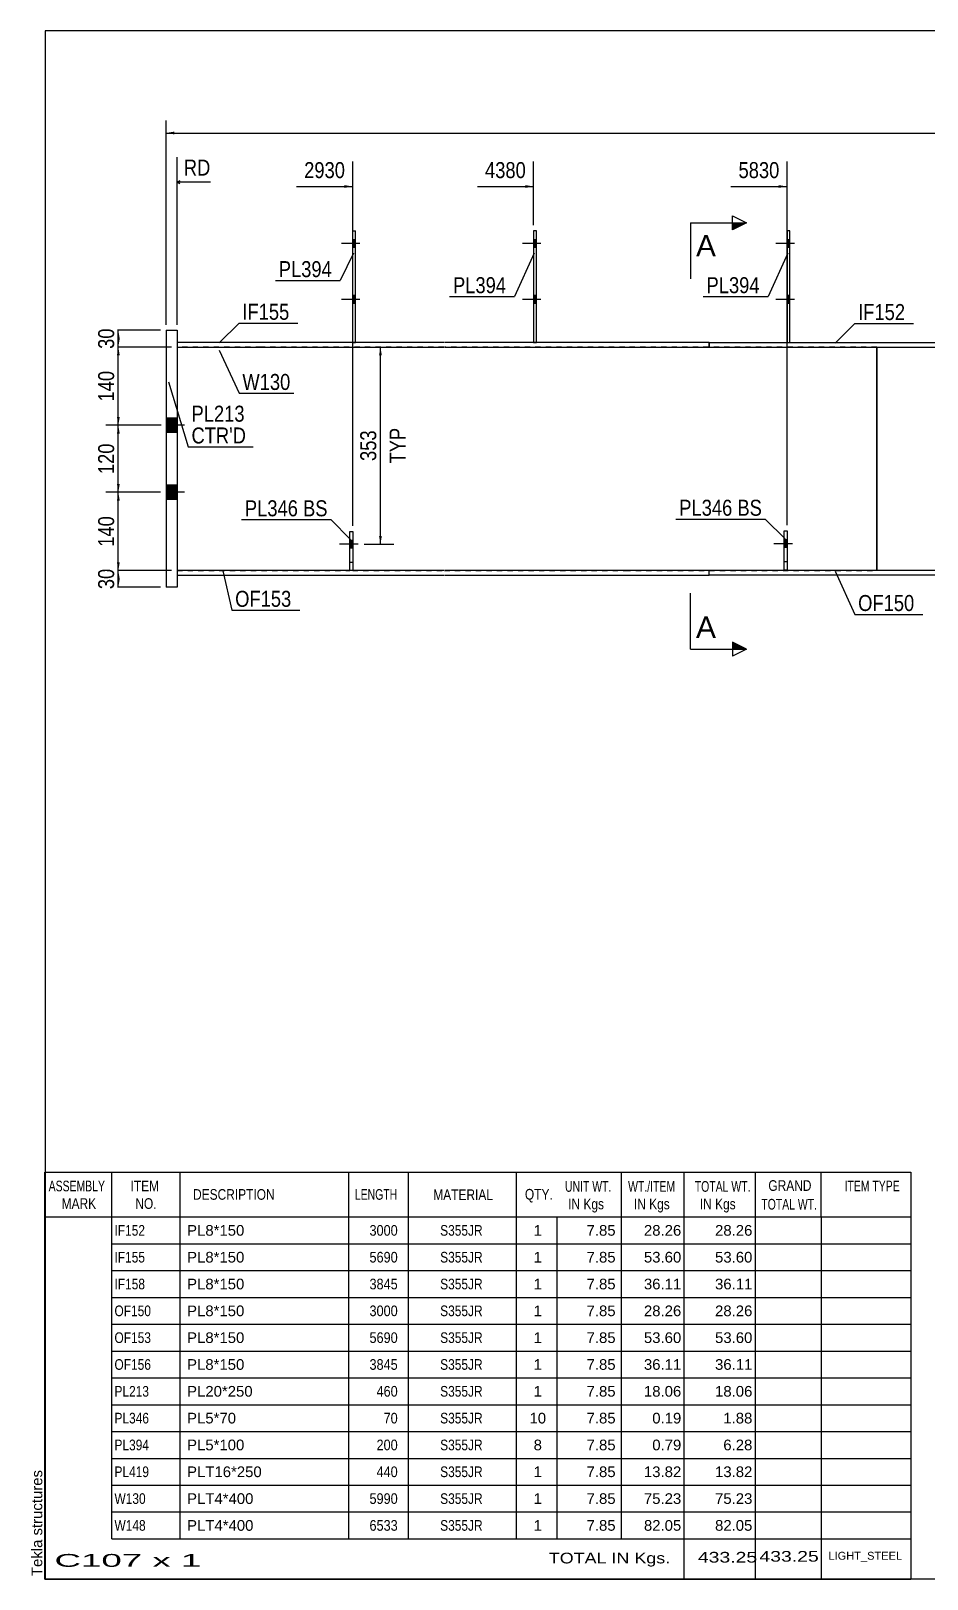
# Model space of a CAD drawing. Header units: millimetres. Extents: x -326 to 77, y -180 to 97.
# Drawn here: x -325.7 to -165.4, y -180.5 to 96.6 of the extents above; entities that cross this region are included whole.
import ezdxf

# ---------------------------------------------------------------- set-up
doc = ezdxf.new("R2010")
doc.units = ezdxf.units.MM
doc.linetypes.add('DXK_LINE_DOT1', pattern=[1.8814, 0.9407, -0.9407])
doc.linetypes.add('DXK_LINE_DOT2', pattern=[3.9198, 1.9599, -1.9599])
doc.styles.add('Arial', font='ARIAL.TTF', dxfattribs={"height": 0.2})
doc.styles.add('Arial Narrow', font='ARIALN.TTF', dxfattribs={"height": 0.2})

# ---------------------------------------------------------------- blocks, each defined once
blk = doc.blocks.new('Unknown-624482528-1210')
at = {"color": 5, "linetype": 'Continuous'}
for p, q in [((76.86, 96.56), (-323.14, 96.56)), ((-323.14, 96.56), (-323.14, -180.44)), ((76.86, -180.44), (76.86, 96.56)), ((-323.14, -180.44), (76.86, -180.44))]:
    blk.add_line(p, q, dxfattribs=at)
at = {"color": 174, "linetype": 'Continuous', "style": 'Arial'}
blk.add_text('Tekla structures', height=1.9102, rotation=90, dxfattribs=at).set_placement((-323.64, -179.94))
blk = doc.blocks.new('Bolt-624482528-1271 - 1262')
at = {"linetype": 'Continuous'}
blk.add_hatch(color=3, dxfattribs=at).paths.add_polyline_path([(-190.4, 4.1), (-190.4, 5.5), (-190.9, 5.5), (-190.9, 4.1)])
at = {"color": 3, "linetype": 'Continuous'}
for p, q in [((-189.45, 4.8), (-192.75, 4.8)), ((-190.4, 5.5), (-190.9, 5.5)), ((-190.4, 4.1), (-190.9, 4.1))]:
    blk.add_line(p, q, dxfattribs=at)
blk = doc.blocks.new('Bolt-624482528-1270 - 1262')
at = {"color": 3, "linetype": 'DXK_LINE_DOT2'}
for p, q in [((-189.45, 4.8), (-192.75, 4.8)), ((-190.4, 5.5), (-190.9, 5.5)), ((-190.4, 4.1), (-190.9, 4.1))]:
    blk.add_line(p, q, dxfattribs=at)
blk = doc.blocks.new('Part-624482528-1304 - 1262')
at = {"color": 2, "linetype": 'Continuous'}
for p, q in [((-189.9, 60.8), (-190.4, 60.8)), ((-190.4, 60.8), (-190.4, 40.8)), ((-189.9, 40.8), (-189.9, 60.8))]:
    blk.add_line(p, q, dxfattribs=at)
at = {"color": 7, "linetype": 'DXK_LINE_DOT1'}
blk.add_line((-190.4, 40.8), (-189.9, 40.8), dxfattribs=at)
blk = doc.blocks.new('Part-624482528-1544 - 1262')
at = {"color": 7, "linetype": 'DXK_LINE_DOT1'}
for p, q in [((-190.9, 0.1), (-190.9, 7.1)), ((-190.9, 7.1), (-190.4, 7.1)), ((-190.4, 7.1), (-190.4, 0.1)), ((-190.4, 0.1), (-190.9, 0.1))]:
    blk.add_line(p, q, dxfattribs=at)
blk = doc.blocks.new('Bolt-624482528-1305 - 1262')
at = {"linetype": 'Continuous'}
for points in [[(-189.9, 57.8), (-189.9, 59.2), (-190.4, 59.2), (-190.4, 57.8)], [(-189.9, 57.8), (-189.9, 59.2), (-190.4, 59.2), (-190.4, 57.8)], [(-189.9, 47.8), (-189.9, 49.2), (-190.4, 49.2), (-190.4, 47.8)], [(-189.9, 47.8), (-189.9, 49.2), (-190.4, 49.2), (-190.4, 47.8)]]:
    blk.add_hatch(color=3, dxfattribs=at).paths.add_polyline_path(points)
at = {"color": 3, "linetype": 'Continuous'}
for p, q in [((-189.1, 58.5), (-192.4, 58.5)), ((-189.1, 58.5), (-192.4, 58.5)), ((-189.9, 59.2), (-190.4, 59.2)), ((-189.9, 59.2), (-190.4, 59.2)), ((-189.9, 57.8), (-190.4, 57.8)), ((-189.9, 57.8), (-190.4, 57.8)), ((-189.1, 48.5), (-192.4, 48.5)), ((-189.1, 48.5), (-192.4, 48.5)), ((-189.9, 49.2), (-190.4, 49.2)), ((-189.9, 49.2), (-190.4, 49.2)), ((-189.9, 47.8), (-190.4, 47.8)), ((-189.9, 47.8), (-190.4, 47.8))]:
    blk.add_line(p, q, dxfattribs=at)
blk = doc.blocks.new('Part-624482528-1315 - 1262')
at = {"color": 2, "linetype": 'Continuous'}
for p, q in [((-268.1, 40.8), (-268.1, 60.8)), ((-268.1, 60.8), (-267.6, 60.8)), ((-267.6, 40.8), (-267.6, 60.8))]:
    blk.add_line(p, q, dxfattribs=at)
at = {"color": 7, "linetype": 'DXK_LINE_DOT1'}
blk.add_line((-268.1, 40.8), (-267.6, 40.8), dxfattribs=at)
blk = doc.blocks.new('Bolt-624482528-1316 - 1262')
at = {"linetype": 'Continuous'}
for points in [[(-267.6, 57.8), (-267.6, 59.2), (-268.1, 59.2), (-268.1, 57.8)], [(-267.6, 57.8), (-267.6, 59.2), (-268.1, 59.2), (-268.1, 57.8)], [(-267.6, 47.8), (-267.6, 49.2), (-268.1, 49.2), (-268.1, 47.8)], [(-267.6, 47.8), (-267.6, 49.2), (-268.1, 49.2), (-268.1, 47.8)]]:
    blk.add_hatch(color=3, dxfattribs=at).paths.add_polyline_path(points)
at = {"color": 3, "linetype": 'Continuous'}
for p, q in [((-266.8, 58.5), (-270.1, 58.5)), ((-266.8, 58.5), (-270.1, 58.5)), ((-267.6, 59.2), (-268.1, 59.2)), ((-267.6, 59.2), (-268.1, 59.2)), ((-267.6, 57.8), (-268.1, 57.8)), ((-267.6, 57.8), (-268.1, 57.8)), ((-266.8, 48.5), (-270.1, 48.5)), ((-266.8, 48.5), (-270.1, 48.5)), ((-267.6, 49.2), (-268.1, 49.2)), ((-267.6, 49.2), (-268.1, 49.2)), ((-267.6, 47.8), (-268.1, 47.8)), ((-267.6, 47.8), (-268.1, 47.8))]:
    blk.add_line(p, q, dxfattribs=at)
blk = doc.blocks.new('Bolt-624482528-1317 - 1262')
at = {"linetype": 'Continuous'}
blk.add_hatch(color=3, dxfattribs=at).paths.add_polyline_path([(-268.1, 4), (-268.1, 5.4), (-268.6, 5.4), (-268.6, 4)])
at = {"color": 3, "linetype": 'Continuous'}
for p, q in [((-267.15, 4.7), (-270.45, 4.7)), ((-268.1, 5.4), (-268.6, 5.4)), ((-268.1, 4), (-268.6, 4))]:
    blk.add_line(p, q, dxfattribs=at)
blk = doc.blocks.new('Bolt-624482528-1318 - 1262')
at = {"color": 3, "linetype": 'DXK_LINE_DOT2'}
for p, q in [((-267.15, 4.7), (-270.45, 4.7)), ((-268.1, 5.4), (-268.6, 5.4)), ((-268.1, 4), (-268.6, 4))]:
    blk.add_line(p, q, dxfattribs=at)
blk = doc.blocks.new('Part-624482528-1351 - 1262')
at = {"color": 2, "linetype": 'Continuous'}
for p, q in [((-268.6, 0), (-268.6, 7)), ((-268.6, 7), (-268.1, 7)), ((-268.1, 7), (-268.1, 0))]:
    blk.add_line(p, q, dxfattribs=at)
at = {"color": 7, "linetype": 'DXK_LINE_DOT1'}
for p, q in [((-268.6, 1.5), (-268.1, 1.5)), ((-268.1, 0), (-268.6, 0))]:
    blk.add_line(p, q, dxfattribs=at)
blk = doc.blocks.new('Part-624482528-1373 - 1262')
at = {"color": 7, "linetype": 'DXK_LINE_DOT1'}
for p, q in [((-268.6, 0), (-268.6, 7)), ((-268.6, 7), (-268.1, 7)), ((-268.1, 7), (-268.1, 0))]:
    blk.add_line(p, q, dxfattribs=at)
blk = doc.blocks.new('Part-624482528-1417 - 1262')
at = {"color": 2, "linetype": 'Continuous'}
for p, q in [((-204.35, -0.8), (-204.35, 0)), ((-159.35, 0), (-204.35, 0)), ((-127, 0), (-159.25, 0)), ((-111.9, 0), (-126.9, 0)), ((-111.9, -0.8), (-111.9, 0)), ((-159.35, -0.8), (-204.35, -0.8)), ((-127, -0.8), (-159.25, -0.8)), ((-111.9, -0.8), (-126.9, -0.8))]:
    blk.add_line(p, q, dxfattribs=at)
blk = doc.blocks.new('Part-624482528-1539 - 1262')
at = {"color": 2, "linetype": 'Continuous'}
for p, q in [((-190.9, 0.1), (-190.9, 7.1)), ((-190.9, 7.1), (-190.4, 7.1)), ((-190.4, 7.1), (-190.4, 0.1)), ((-190.4, 0.1), (-190.9, 0.1))]:
    blk.add_line(p, q, dxfattribs=at)
at = {"color": 7, "linetype": 'DXK_LINE_DOT1'}
blk.add_line((-190.9, 1.6), (-190.4, 1.6), dxfattribs=at)
blk = doc.blocks.new('Bolt-624482528-1624 - 1262')
at = {"linetype": 'Continuous'}
for points in [[(-235.25, 57.8), (-235.25, 59.2), (-235.75, 59.2), (-235.75, 57.8)], [(-235.25, 57.8), (-235.25, 59.2), (-235.75, 59.2), (-235.75, 57.8)], [(-235.25, 47.8), (-235.25, 49.2), (-235.75, 49.2), (-235.75, 47.8)], [(-235.25, 47.8), (-235.25, 49.2), (-235.75, 49.2), (-235.75, 47.8)]]:
    blk.add_hatch(color=3, dxfattribs=at).paths.add_polyline_path(points)
at = {"color": 3, "linetype": 'Continuous'}
for p, q in [((-234.45, 58.5), (-237.75, 58.5)), ((-234.45, 58.5), (-237.75, 58.5)), ((-235.25, 59.2), (-235.75, 59.2)), ((-235.25, 59.2), (-235.75, 59.2)), ((-235.25, 57.8), (-235.75, 57.8)), ((-235.25, 57.8), (-235.75, 57.8)), ((-234.45, 48.5), (-237.75, 48.5)), ((-234.45, 48.5), (-237.75, 48.5)), ((-235.25, 49.2), (-235.75, 49.2)), ((-235.25, 49.2), (-235.75, 49.2)), ((-235.25, 47.8), (-235.75, 47.8)), ((-235.25, 47.8), (-235.75, 47.8))]:
    blk.add_line(p, q, dxfattribs=at)
blk = doc.blocks.new('Part-624482528-1449 - 1262')
at = {"color": 2, "linetype": 'Continuous'}
for p, q in [((-284.5, 0), (-299.5, 0)), ((-251.8, 0), (-284.4, 0)), ((-219.45, 0), (-251.7, 0)), ((-204.35, 0), (-219.35, 0)), ((-204.35, -0.8), (-204.35, 0)), ((-299.5, -0.8), (-284.5, -0.8)), ((-284.4, -0.8), (-251.8, -0.8)), ((-251.7, -0.8), (-219.45, -0.8)), ((-219.35, -0.8), (-204.35, -0.8))]:
    blk.add_line(p, q, dxfattribs=at)
at = {"color": 7, "linetype": 'DXK_LINE_DOT1'}
blk.add_line((-299.5, 0), (-299.5, -0.8), dxfattribs=at)
blk = doc.blocks.new('Part-624482528-1613 - 1262')
at = {"color": 2, "linetype": 'Continuous'}
for p, q in [((-204.35, 40.8), (-159.35, 40.8)), ((-204.35, 40.8), (-204.35, 40)), ((-204.35, 40), (-159.35, 40)), ((-159.25, 40.8), (-127, 40.8)), ((-159.25, 40), (-127, 40)), ((-126.9, 40.8), (-111.9, 40.8)), ((-126.9, 40), (-111.9, 40)), ((-111.9, 40), (-111.9, 40.8))]:
    blk.add_line(p, q, dxfattribs=at)
blk = doc.blocks.new('Part-624482528-1472 - 1262')
at = {"color": 2, "linetype": 'Continuous'}
blk.add_line((-174.35, 0), (-174.35, 40), dxfattribs=at)
at = {"color": 7, "linetype": 'DXK_LINE_DOT1'}
for p, q in [((-174.35, 40), (-159.35, 40)), ((-159.25, 40), (-127, 40)), ((-126.9, 40), (-86.65, 40)), ((-86.55, 40), (-54.3, 40)), ((-54.2, 40), (-21.6, 40)), ((-21.5, 40), (9.14, 40)), ((9.14, 40), (9.14, 0)), ((-159.35, 0), (-174.35, 0)), ((-127, 0), (-159.25, 0)), ((-86.65, 0), (-126.9, 0)), ((-54.3, 0), (-86.55, 0)), ((-21.6, 0), (-54.2, 0)), ((7.2, 0), (-21.5, 0))]:
    blk.add_line(p, q, dxfattribs=at)
blk = doc.blocks.new('Part-624482528-1623 - 1262')
at = {"color": 2, "linetype": 'Continuous'}
for p, q in [((-235.25, 60.8), (-235.75, 60.8)), ((-235.75, 60.8), (-235.75, 40.8)), ((-235.25, 40.8), (-235.25, 60.8))]:
    blk.add_line(p, q, dxfattribs=at)
at = {"color": 7, "linetype": 'DXK_LINE_DOT1'}
blk.add_line((-235.75, 40.8), (-235.25, 40.8), dxfattribs=at)
blk = doc.blocks.new('Part-624482528-1494 - 1262')
at = {"color": 2, "linetype": 'Continuous'}
for p, q in [((-284.5, 40.8), (-299.5, 40.8)), ((-299.5, 40), (-284.5, 40)), ((-251.8, 40.8), (-284.4, 40.8)), ((-284.4, 40), (-251.8, 40)), ((-219.45, 40.8), (-251.7, 40.8)), ((-251.7, 40), (-219.45, 40)), ((-204.35, 40.8), (-219.35, 40.8)), ((-219.35, 40), (-204.35, 40)), ((-204.35, 40), (-204.35, 40.8))]:
    blk.add_line(p, q, dxfattribs=at)
at = {"color": 7, "linetype": 'DXK_LINE_DOT1'}
blk.add_line((-299.5, 40.8), (-299.5, 40), dxfattribs=at)
blk = doc.blocks.new('Bolt-624482528-1517 - 1262')
at = {"linetype": 'Continuous'}
for points in [[(-299.5, 24.7), (-299.5, 27.3), (-301.5, 27.3), (-301.5, 24.7)], [(-299.5, 24.7), (-299.5, 27.3), (-301.5, 27.3), (-301.5, 24.7)], [(-299.5, 12.7), (-299.5, 15.3), (-301.5, 15.3), (-301.5, 12.7)], [(-299.5, 12.7), (-299.5, 15.3), (-301.5, 15.3), (-301.5, 12.7)]]:
    blk.add_hatch(color=3, dxfattribs=at).paths.add_polyline_path(points)
at = {"color": 3, "linetype": 'Continuous'}
for p, q in [((-299.5, 27.3), (-301.5, 27.3)), ((-299.5, 27.3), (-301.5, 27.3)), ((-298.2, 26), (-301.5, 26)), ((-298.2, 26), (-301.5, 26)), ((-299.5, 24.7), (-301.5, 24.7)), ((-299.5, 24.7), (-301.5, 24.7)), ((-299.5, 15.3), (-301.5, 15.3)), ((-299.5, 15.3), (-301.5, 15.3)), ((-298.2, 14), (-301.5, 14)), ((-298.2, 14), (-301.5, 14)), ((-299.5, 12.7), (-301.5, 12.7)), ((-299.5, 12.7), (-301.5, 12.7))]:
    blk.add_line(p, q, dxfattribs=at)
blk = doc.blocks.new('Part-624482528-1534 - 1262')
at = {"color": 7, "linetype": 'DXK_LINE_DOT1'}
for p, q in [((-284.5, 40), (-299.5, 40)), ((-299.5, 40), (-299.5, 0)), ((-251.8, 40), (-284.4, 40)), ((-219.45, 40), (-251.7, 40)), ((-174.35, 40), (-219.35, 40)), ((-299.5, 0), (-284.5, 0)), ((-284.4, 0), (-268.6, 0)), ((-268.1, 0), (-251.8, 0)), ((-251.7, 0), (-219.45, 0)), ((-219.35, 0), (-174.35, 0))]:
    blk.add_line(p, q, dxfattribs=at)
at = {"color": 2, "linetype": 'Continuous'}
blk.add_line((-174.35, 40), (-174.35, 0), dxfattribs=at)
blk = doc.blocks.new('Part-624482528-1591 - 1262')
at = {"color": 2, "linetype": 'Continuous'}
for p, q in [((-301.5, 43), (-299.5, 43)), ((-301.5, 43), (-301.5, -3)), ((-299.5, 43), (-299.5, -3)), ((-299.5, -3), (-301.5, -3))]:
    blk.add_line(p, q, dxfattribs=at)
blk = doc.blocks.new('StraightDimension-624482528-1669 - 1262')
at = {"linetype": 'Continuous'}
for points in [[(-310.28, 12.5), (-310.03, 14), (-309.78, 12.5)], [(-309.78, 1.5), (-310.03, 0), (-310.28, 1.5)]]:
    blk.add_hatch(color=7, dxfattribs=at).paths.add_polyline_path(points)
at = {"color": 7, "linetype": 'Continuous'}
for p, q in [((-302.5, 14), (-312.28, 14)), ((-310.03, 0), (-310.03, 14)), ((-300.5, 0), (-312.28, 0))]:
    blk.add_line(p, q, dxfattribs=at)
at = {"color": 0}
blk.add_wipeout([(-310.18, 10.34), (-314.38, 10.34), (-314.38, 3.66), (-310.18, 3.66)], dxfattribs=at)
at = {"color": 3, "style": 'Arial Narrow'}
blk.add_text('140', height=2.863, rotation=90.0002, dxfattribs=at).set_placement((-310.78, 4.26))
blk = doc.blocks.new('StraightDimension-624482528-1688 - 1262')
at = {"linetype": 'Continuous'}
for points in [[(-310.28, 24.5), (-310.03, 26), (-309.78, 24.5)], [(-309.78, 15.5), (-310.03, 14), (-310.28, 15.5)]]:
    blk.add_hatch(color=7, dxfattribs=at).paths.add_polyline_path(points)
at = {"color": 7, "linetype": 'Continuous'}
for p, q in [((-302.35, 26), (-312.28, 26)), ((-310.03, 14), (-310.03, 26)), ((-302.5, 14), (-312.28, 14))]:
    blk.add_line(p, q, dxfattribs=at)
at = {"color": 0}
blk.add_wipeout([(-310.18, 23.34), (-314.38, 23.34), (-314.38, 16.66), (-310.18, 16.66)], dxfattribs=at)
at = {"color": 3, "style": 'Arial Narrow'}
blk.add_text('120', height=2.863, rotation=90.0002, dxfattribs=at).set_placement((-310.78, 17.26))
blk = doc.blocks.new('StraightDimension-624482528-1701 - 1262')
at = {"linetype": 'Continuous'}
for points in [[(-310.28, 38.5), (-310.03, 40), (-309.78, 38.5)], [(-309.78, 27.5), (-310.03, 26), (-310.28, 27.5)]]:
    blk.add_hatch(color=7, dxfattribs=at).paths.add_polyline_path(points)
at = {"color": 7, "linetype": 'Continuous'}
for p, q in [((-300.5, 40), (-312.28, 40)), ((-310.03, 26), (-310.03, 40)), ((-302.35, 26), (-312.28, 26))]:
    blk.add_line(p, q, dxfattribs=at)
at = {"color": 0}
blk.add_wipeout([(-310.18, 36.34), (-314.38, 36.34), (-314.38, 29.66), (-310.18, 29.66)], dxfattribs=at)
at = {"color": 3, "style": 'Arial Narrow'}
blk.add_text('140', height=2.863, rotation=90.0002, dxfattribs=at).set_placement((-310.78, 30.26))
blk = doc.blocks.new('StraightDimension-624482528-1709 - 1262')
at = {"linetype": 'Continuous'}
for points in [[(-310.28, 41.5), (-310.03, 43), (-309.78, 41.5)], [(-309.78, 41.5), (-310.03, 40), (-310.28, 41.5)]]:
    blk.add_hatch(color=7, dxfattribs=at).paths.add_polyline_path(points)
at = {"color": 7, "linetype": 'Continuous'}
for p, q in [((-302.5, 43), (-312.28, 43)), ((-310.03, 40), (-310.03, 43)), ((-300.5, 40), (-312.28, 40))]:
    blk.add_line(p, q, dxfattribs=at)
at = {"color": 0}
blk.add_wipeout([(-310.18, 43.93), (-314.38, 43.93), (-314.38, 39.07), (-310.18, 39.07)], dxfattribs=at)
at = {"color": 3, "style": 'Arial Narrow'}
blk.add_text('30', height=2.863, rotation=90.0002, dxfattribs=at).set_placement((-310.78, 39.67))
blk = doc.blocks.new('StraightDimension-624482528-1717 - 1262')
at = {"linetype": 'Continuous'}
for points in [[(-310.28, -1.5), (-310.03, 0), (-309.78, -1.5)], [(-309.78, -1.5), (-310.03, -3), (-310.28, -1.5)]]:
    blk.add_hatch(color=7, dxfattribs=at).paths.add_polyline_path(points)
at = {"color": 7, "linetype": 'Continuous'}
for p, q in [((-300.5, 0), (-312.28, 0)), ((-310.03, -3), (-310.03, 0)), ((-302.5, -3), (-312.28, -3))]:
    blk.add_line(p, q, dxfattribs=at)
at = {"color": 0}
blk.add_wipeout([(-310.18, 0.93), (-314.38, 0.93), (-314.38, -3.93), (-310.18, -3.93)], dxfattribs=at)
at = {"color": 3, "style": 'Arial Narrow'}
blk.add_text('30', height=2.863, rotation=90.0002, dxfattribs=at).set_placement((-310.78, -3.33))
blk = doc.blocks.new('StraightDimension-624482528-1727 - 1262')
at = {"linetype": 'Continuous'}
for points in [[(-263.39, 38.5), (-263.14, 40), (-262.89, 38.5)], [(-262.89, 6.2), (-263.14, 4.7), (-263.39, 6.2)]]:
    blk.add_hatch(color=7, dxfattribs=at).paths.add_polyline_path(points)
at = {"color": 7, "linetype": 'Continuous'}
for p, q in [((-266.03, 40), (-260.74, 40)), ((-263.14, 4.7), (-263.14, 40)), ((-266.03, 4.7), (-260.74, 4.7))]:
    blk.add_line(p, q, dxfattribs=at)
at = {"color": 0}
blk.add_wipeout([(-263.29, 25.69), (-267.49, 25.69), (-267.49, 19.01), (-263.29, 19.01)], dxfattribs=at)
at = {"color": 3, "style": 'Arial Narrow'}
blk.add_text('353', height=2.863, rotation=90.0002, dxfattribs=at).set_placement((-263.89, 19.61))
at = {"color": 0, "linetype": 'Continuous'}
blk.add_wipeout([(-258.04, 26.14), (-262.24, 26.14), (-262.24, 18.56), (-258.04, 18.56)], dxfattribs=at)
at = {"color": 3, "linetype": 'Continuous', "style": 'Arial Narrow'}
blk.add_text('TYP', height=2.863, rotation=90.0002, dxfattribs=at).set_placement((-258.64, 19.16))
blk = doc.blocks.new('StraightDimension-624482528-1743 - 1262')
at = {"linetype": 'Continuous'}
for points in [[(-300, 78.05), (-301.5, 78.3), (-300, 78.55)], [(11.21, 78.55), (12.71, 78.3), (11.21, 78.05)]]:
    blk.add_hatch(color=7, dxfattribs=at).paths.add_polyline_path(points)
at = {"color": 7, "linetype": 'Continuous'}
for p, q in [((-301.5, 44), (-301.5, 80.55)), ((12.71, 43), (12.71, 80.55)), ((-301.5, 78.3), (12.71, 78.3))]:
    blk.add_line(p, q, dxfattribs=at)
at = {"color": 0}
blk.add_wipeout([(-139.22, 78.45), (-139.22, 82.65), (-149.56, 82.65), (-149.56, 78.45)], dxfattribs=at)
at = {"color": 3, "style": 'Arial Narrow'}
blk.add_text('12579', height=2.863, dxfattribs=at).set_placement((-148.96, 79.05))
blk = doc.blocks.new('StraightDimension-624482528-7438 - 1262')
at = {"linetype": 'Continuous'}
blk.add_hatch(color=7, dxfattribs=at).paths.add_polyline_path([(-191.9, 68.98), (-190.4, 68.73), (-191.9, 68.48)])
at = {"color": 7, "linetype": 'Continuous'}
for p, q in [((-190.4, 8.1), (-190.4, 73.23)), ((-200.46, 68.73), (-190.4, 68.73))]:
    blk.add_line(p, q, dxfattribs=at)
at = {"color": 0}
blk.add_wipeout([(-191.18, 69.63), (-191.18, 73.83), (-199.69, 73.83), (-199.69, 69.63)], dxfattribs=at)
at = {"color": 3, "style": 'Arial Narrow'}
blk.add_text('5830', height=2.863, dxfattribs=at).set_placement((-199.09, 70.23))
blk = doc.blocks.new('StraightDimension-624482528-7439 - 1262')
at = {"linetype": 'Continuous'}
blk.add_hatch(color=7, dxfattribs=at).paths.add_polyline_path([(-237.25, 68.98), (-235.75, 68.73), (-237.25, 68.48)])
at = {"color": 7, "linetype": 'Continuous'}
for p, q in [((-235.75, 61.8), (-235.75, 73.23)), ((-245.81, 68.73), (-235.75, 68.73))]:
    blk.add_line(p, q, dxfattribs=at)
at = {"color": 0}
blk.add_wipeout([(-236.53, 69.63), (-236.53, 73.83), (-245.04, 73.83), (-245.04, 69.63)], dxfattribs=at)
at = {"color": 3, "style": 'Arial Narrow'}
blk.add_text('4380', height=2.863, dxfattribs=at).set_placement((-244.44, 70.23))
blk = doc.blocks.new('StraightDimension-624482528-7440 - 1262')
at = {"linetype": 'Continuous'}
blk.add_hatch(color=7, dxfattribs=at).paths.add_polyline_path([(-269.6, 68.98), (-268.1, 68.73), (-269.6, 68.48)])
at = {"color": 7, "linetype": 'Continuous'}
for p, q in [((-268.1, 8), (-268.1, 73.23)), ((-278.16, 68.73), (-268.1, 68.73))]:
    blk.add_line(p, q, dxfattribs=at)
at = {"color": 0, "linetype": 'Continuous'}
blk.add_wipeout([(-292.97, 70.08), (-292.97, 74.28), (-298.91, 74.28), (-298.91, 70.08)], dxfattribs=at)
at = {"color": 7, "linetype": 'Continuous'}
for p, q in [((-299.5, 44), (-299.5, 73.98)), ((-299, 69.73), (-299.5, 69.48)), ((-299, 69.23), (-299.5, 69.48)), ((-293.57, 69.48), (-299.5, 69.48))]:
    blk.add_line(p, q, dxfattribs=at)
at = {"color": 3, "linetype": 'Continuous', "style": 'Arial Narrow'}
blk.add_text('RD', height=2.863, dxfattribs=at).set_placement((-298.31, 70.68))
at = {"color": 0}
blk.add_wipeout([(-268.88, 69.63), (-268.88, 73.83), (-277.39, 73.83), (-277.39, 69.63)], dxfattribs=at)
at = {"color": 3, "style": 'Arial Narrow'}
blk.add_text('2930', height=2.863, dxfattribs=at).set_placement((-276.79, 70.23))
blk = doc.blocks.new('CBS_BOM-624482528-7538')
at = {"color": 7, "linetype": 'Continuous'}
for p, q in [((-323.18, -115.67), (-323.18, -107.67)), ((-323.17, -107.67), (-168.25, -107.67)), ((-311.18, -115.67), (-311.18, -107.67)), ((-298.99, -115.67), (-298.99, -107.67)), ((-268.82, -115.67), (-268.82, -107.67)), ((-258.14, -115.67), (-258.14, -107.67)), ((-238.82, -115.67), (-238.82, -107.67)), ((-220.02, -115.67), (-220.02, -107.67)), ((-208.81, -115.67), (-208.81, -107.67)), ((-196.03, -115.67), (-196.03, -107.67)), ((-184.28, -115.67), (-184.28, -107.67)), ((-168.25, -107.68), (-168.26, -115.66)), ((-323.18, -115.67), (-168.25, -115.67)), ((-323.18, -120.47), (-323.18, -115.67)), ((-311.18, -120.47), (-311.18, -115.67)), ((-298.99, -120.47), (-298.99, -115.67)), ((-268.82, -120.47), (-268.82, -115.67)), ((-258.14, -120.47), (-258.14, -115.67)), ((-238.82, -120.47), (-238.82, -115.67)), ((-231.56, -120.47), (-231.56, -115.67)), ((-220.02, -120.47), (-220.02, -115.67)), ((-208.81, -120.47), (-208.81, -115.67)), ((-196.03, -120.47), (-196.03, -115.67)), ((-184.26, -120.47), (-184.26, -115.67)), ((-168.25, -115.67), (-168.25, -120.47)), ((-323.18, -125.27), (-323.18, -120.47)), ((-311.18, -120.47), (-168.25, -120.47)), ((-311.18, -125.27), (-311.18, -120.47)), ((-298.99, -125.27), (-298.99, -120.47)), ((-268.82, -125.27), (-268.82, -120.47)), ((-258.14, -125.27), (-258.14, -120.47)), ((-238.82, -125.27), (-238.82, -120.47)), ((-231.56, -125.27), (-231.56, -120.47)), ((-220.02, -125.27), (-220.02, -120.47)), ((-208.81, -125.27), (-208.81, -120.47)), ((-196.03, -125.27), (-196.03, -120.47)), ((-184.26, -125.27), (-184.26, -120.47)), ((-168.25, -120.47), (-168.25, -125.27)), ((-323.18, -130.07), (-323.18, -125.27)), ((-311.18, -125.27), (-168.25, -125.27)), ((-311.18, -130.07), (-311.18, -125.27)), ((-298.99, -130.07), (-298.99, -125.27)), ((-268.82, -130.07), (-268.82, -125.27)), ((-258.14, -130.07), (-258.14, -125.27)), ((-238.82, -130.07), (-238.82, -125.27)), ((-231.56, -130.07), (-231.56, -125.27)), ((-220.02, -130.07), (-220.02, -125.27)), ((-208.81, -130.07), (-208.81, -125.27)), ((-196.03, -130.07), (-196.03, -125.27)), ((-184.26, -130.07), (-184.26, -125.27)), ((-168.25, -125.27), (-168.25, -130.07)), ((-323.18, -134.87), (-323.18, -130.07)), ((-311.18, -130.07), (-168.25, -130.07)), ((-311.18, -134.87), (-311.18, -130.07)), ((-298.99, -134.87), (-298.99, -130.07)), ((-268.82, -134.87), (-268.82, -130.07)), ((-258.14, -134.87), (-258.14, -130.07)), ((-238.82, -134.87), (-238.82, -130.07)), ((-231.56, -134.87), (-231.56, -130.07)), ((-220.02, -134.87), (-220.02, -130.07)), ((-208.81, -134.87), (-208.81, -130.07)), ((-196.03, -134.87), (-196.03, -130.07)), ((-184.26, -134.87), (-184.26, -130.07)), ((-168.25, -130.07), (-168.25, -134.87)), ((-323.18, -139.67), (-323.18, -134.87)), ((-311.18, -134.87), (-168.25, -134.87)), ((-311.18, -139.67), (-311.18, -134.87)), ((-298.99, -139.67), (-298.99, -134.87)), ((-268.82, -139.67), (-268.82, -134.87)), ((-258.14, -139.67), (-258.14, -134.87)), ((-238.82, -139.67), (-238.82, -134.87)), ((-231.56, -139.67), (-231.56, -134.87)), ((-220.02, -139.67), (-220.02, -134.87)), ((-208.81, -139.67), (-208.81, -134.87)), ((-196.03, -139.67), (-196.03, -134.87)), ((-184.26, -139.67), (-184.26, -134.87)), ((-168.25, -134.87), (-168.25, -139.67)), ((-323.18, -144.47), (-323.18, -139.67)), ((-311.18, -139.67), (-168.25, -139.67)), ((-311.18, -144.47), (-311.18, -139.67)), ((-298.99, -144.47), (-298.99, -139.67)), ((-268.82, -144.47), (-268.82, -139.67)), ((-258.14, -144.47), (-258.14, -139.67)), ((-238.82, -144.47), (-238.82, -139.67)), ((-231.56, -144.47), (-231.56, -139.67)), ((-220.02, -144.47), (-220.02, -139.67)), ((-208.81, -144.47), (-208.81, -139.67)), ((-196.03, -144.47), (-196.03, -139.67)), ((-184.26, -144.47), (-184.26, -139.67)), ((-168.25, -139.67), (-168.25, -144.47)), ((-323.18, -149.27), (-323.18, -144.47)), ((-311.18, -144.47), (-168.25, -144.47)), ((-311.18, -149.27), (-311.18, -144.47)), ((-298.99, -149.27), (-298.99, -144.47)), ((-268.82, -149.27), (-268.82, -144.47)), ((-258.14, -149.27), (-258.14, -144.47)), ((-238.82, -149.27), (-238.82, -144.47)), ((-231.56, -149.27), (-231.56, -144.47)), ((-220.02, -149.27), (-220.02, -144.47)), ((-208.81, -149.27), (-208.81, -144.47)), ((-196.03, -149.27), (-196.03, -144.47)), ((-184.26, -149.27), (-184.26, -144.47)), ((-168.25, -144.47), (-168.25, -149.27)), ((-323.18, -154.07), (-323.18, -149.27)), ((-311.18, -149.27), (-168.25, -149.27)), ((-311.18, -154.07), (-311.18, -149.27)), ((-298.99, -154.07), (-298.99, -149.27)), ((-268.82, -154.07), (-268.82, -149.27)), ((-258.14, -154.07), (-258.14, -149.27)), ((-238.82, -154.07), (-238.82, -149.27)), ((-231.56, -154.07), (-231.56, -149.27)), ((-220.02, -154.07), (-220.02, -149.27)), ((-208.81, -154.07), (-208.81, -149.27)), ((-196.03, -154.07), (-196.03, -149.27)), ((-184.26, -154.07), (-184.26, -149.27)), ((-168.25, -149.27), (-168.25, -154.07)), ((-323.18, -158.87), (-323.18, -154.07)), ((-311.18, -154.07), (-168.25, -154.07)), ((-311.18, -158.87), (-311.18, -154.07)), ((-298.99, -158.87), (-298.99, -154.07)), ((-268.82, -158.87), (-268.82, -154.07)), ((-258.14, -158.87), (-258.14, -154.07)), ((-238.82, -158.87), (-238.82, -154.07)), ((-231.56, -158.87), (-231.56, -154.07)), ((-220.02, -158.87), (-220.02, -154.07)), ((-208.81, -158.87), (-208.81, -154.07)), ((-196.03, -158.87), (-196.03, -154.07)), ((-184.26, -158.87), (-184.26, -154.07)), ((-168.25, -154.07), (-168.25, -158.87)), ((-323.18, -163.67), (-323.18, -158.87)), ((-311.18, -158.87), (-168.25, -158.87)), ((-311.18, -163.67), (-311.18, -158.87)), ((-298.99, -163.67), (-298.99, -158.87)), ((-268.82, -163.67), (-268.82, -158.87)), ((-258.14, -163.67), (-258.14, -158.87)), ((-238.82, -163.67), (-238.82, -158.87)), ((-231.56, -163.67), (-231.56, -158.87)), ((-220.02, -163.67), (-220.02, -158.87)), ((-208.81, -163.67), (-208.81, -158.87)), ((-196.03, -163.67), (-196.03, -158.87)), ((-184.26, -163.67), (-184.26, -158.87)), ((-168.25, -158.87), (-168.25, -163.67)), ((-323.18, -168.47), (-323.18, -163.67)), ((-311.18, -163.67), (-168.25, -163.67)), ((-311.18, -168.47), (-311.18, -163.67)), ((-298.99, -168.47), (-298.99, -163.67)), ((-268.82, -168.47), (-268.82, -163.67)), ((-258.14, -168.47), (-258.14, -163.67)), ((-238.82, -168.47), (-238.82, -163.67)), ((-231.56, -168.47), (-231.56, -163.67)), ((-220.02, -168.47), (-220.02, -163.67)), ((-208.81, -168.47), (-208.81, -163.67)), ((-196.03, -168.47), (-196.03, -163.67)), ((-184.26, -168.47), (-184.26, -163.67)), ((-168.25, -163.67), (-168.25, -168.47)), ((-323.18, -173.27), (-323.18, -168.47)), ((-311.18, -168.47), (-168.25, -168.47)), ((-311.18, -173.27), (-311.18, -168.47)), ((-298.99, -173.27), (-298.99, -168.47)), ((-268.82, -173.27), (-268.82, -168.47)), ((-258.14, -173.27), (-258.14, -168.47)), ((-238.82, -173.27), (-238.82, -168.47)), ((-231.56, -173.27), (-231.56, -168.47)), ((-220.02, -173.27), (-220.02, -168.47)), ((-208.81, -173.27), (-208.81, -168.47)), ((-196.03, -173.27), (-196.03, -168.47)), ((-184.26, -173.27), (-184.26, -168.47)), ((-168.25, -168.47), (-168.25, -173.27)), ((-323.18, -180.47), (-323.18, -173.29)), ((-311.18, -173.27), (-168.25, -173.27)), ((-208.81, -180.47), (-208.81, -173.29)), ((-196.03, -180.47), (-196.03, -173.29)), ((-184.22, -180.47), (-184.22, -173.29)), ((-168.25, -173.27), (-168.25, -180.47)), ((-323.18, -180.47), (-168.25, -180.47))]:
    blk.add_line(p, q, dxfattribs=at)
at = {"color": 3, "linetype": 'Continuous', "style": 'Arial'}
for s, height, width, p in [('ASSEMBLY', 1.91, 0.7, (-322.49, -111.09)), ('ITEM', 1.91, 0.8, (-307.85, -111.09)), ('DESCRIPTION', 1.9102, 0.8, (-296.66, -112.6)), ('LENGTH', 1.91, 0.7, (-267.72, -112.6)), ('MATERIAL', 1.91, 0.8, (-253.69, -112.65)), ('QTY.', 1.91, 0.8, (-237.3, -112.57)), ('UNIT WT.', 1.91, 0.7, (-230.13, -111.17)), ('WT./ITEM', 1.91, 0.7, (-218.84, -111.17)), ('TOTAL WT.', 1.91, 0.7, (-206.91, -111.17)), ('GRAND', 1.91, 0.8, (-193.75, -111.01)), ('ITEM TYPE', 1.91, 0.7, (-180.12, -111.09)), ('MARK', 1.91, 0.8, (-320.17, -114.23)), ('NO.', 1.91, 0.8, (-306.99, -114.23)), ('IN Kgs', 1.91, 0.8, (-229.56, -114.31)), ('IN Kgs', 1.91, 0.8, (-217.8, -114.31)), ('IN Kgs', 1.91, 0.8, (-206.01, -114.31)), ('TOTAL WT.', 1.91, 0.7, (-195.01, -114.35))]:
    blk.add_text(s, height=height, dxfattribs=dict(at, width=width)).set_placement(p)
at = {"color": 7, "linetype": 'Continuous', "style": 'Arial'}
for s, width, p in [('IF152', 0.8, (-310.72, -119.03)), ('3000', 0.85, (-265.1, -119.03)), ('S355JR', 0.8, (-252.46, -119.03)), ('IF155', 0.8, (-310.72, -123.83)), ('5690', 0.85, (-265.1, -123.83)), ('S355JR', 0.8, (-252.46, -123.83)), ('IF158', 0.8, (-310.72, -128.63)), ('3845', 0.85, (-265.1, -128.63)), ('S355JR', 0.8, (-252.46, -128.63)), ('OF150', 0.8, (-310.72, -133.43)), ('3000', 0.85, (-265.1, -133.43)), ('S355JR', 0.8, (-252.46, -133.43)), ('OF153', 0.8, (-310.72, -138.23)), ('5690', 0.85, (-265.1, -138.23)), ('S355JR', 0.8, (-252.46, -138.23)), ('OF156', 0.8, (-310.72, -143.03)), ('3845', 0.85, (-265.1, -143.03)), ('S355JR', 0.8, (-252.46, -143.03)), ('PL213', 0.8, (-310.72, -147.83)), ('460', 0.85, (-263.84, -147.83)), ('S355JR', 0.8, (-252.46, -147.83)), ('PL346', 0.8, (-310.72, -152.63)), ('70', 0.85, (-262.58, -152.63)), ('S355JR', 0.8, (-252.46, -152.63)), ('PL394', 0.8, (-310.72, -157.43)), ('200', 0.85, (-263.84, -157.43)), ('S355JR', 0.8, (-252.46, -157.43)), ('PL419', 0.8, (-310.72, -162.23)), ('440', 0.85, (-263.84, -162.23)), ('S355JR', 0.8, (-252.46, -162.23)), ('W130', 0.8, (-310.72, -167.03)), ('5990', 0.85, (-265.1, -167.03)), ('S355JR', 0.8, (-252.46, -167.03)), ('W148', 0.8, (-310.72, -171.83)), ('6533', 0.85, (-265.1, -171.83)), ('S355JR', 0.8, (-252.46, -171.83))]:
    blk.add_text(s, height=1.91, dxfattribs=dict(at, width=width)).set_placement(p)
for s, p in [('PL8*150', (-297.73, -119.03)), ('1', (-235.74, -119.03)), ('7.85', (-226.27, -119.03)), ('28.26', (-216.01, -119.03)), ('28.26', (-203.29, -119.03)), ('PL8*150', (-297.73, -123.83)), ('1', (-235.74, -123.83)), ('7.85', (-226.27, -123.83)), ('53.60', (-216.01, -123.83)), ('53.60', (-203.29, -123.83)), ('PL8*150', (-297.73, -128.63)), ('1', (-235.74, -128.63)), ('7.85', (-226.27, -128.63)), ('36.11', (-216.01, -128.63)), ('36.11', (-203.29, -128.63)), ('PL8*150', (-297.73, -133.43)), ('1', (-235.74, -133.43)), ('7.85', (-226.27, -133.43)), ('28.26', (-216.01, -133.43)), ('28.26', (-203.29, -133.43)), ('PL8*150', (-297.73, -138.23)), ('1', (-235.74, -138.23)), ('7.85', (-226.27, -138.23)), ('53.60', (-216.01, -138.23)), ('53.60', (-203.29, -138.23)), ('PL8*150', (-297.73, -143.03)), ('1', (-235.74, -143.03)), ('7.85', (-226.27, -143.03)), ('36.11', (-216.01, -143.03)), ('36.11', (-203.29, -143.03)), ('PL20*250', (-297.73, -147.83)), ('1', (-235.74, -147.83)), ('7.85', (-226.27, -147.83)), ('18.06', (-216.01, -147.83)), ('18.06', (-203.29, -147.83)), ('PL5*70', (-297.73, -152.63)), ('10', (-236.48, -152.63)), ('7.85', (-226.27, -152.63)), ('0.19', (-214.52, -152.63)), ('1.88', (-201.81, -152.63)), ('PL5*100', (-297.73, -157.43)), ('8', (-235.74, -157.43)), ('7.85', (-226.27, -157.43)), ('0.79', (-214.52, -157.43)), ('6.28', (-201.81, -157.43)), ('PLT16*250', (-297.73, -162.23)), ('1', (-235.74, -162.23)), ('7.85', (-226.27, -162.23)), ('13.82', (-216.01, -162.23)), ('13.82', (-203.29, -162.23)), ('PLT4*400', (-297.73, -167.03)), ('1', (-235.74, -167.03)), ('7.85', (-226.27, -167.03)), ('75.23', (-216.01, -167.03)), ('75.23', (-203.29, -167.03)), ('PLT4*400', (-297.73, -171.83)), ('1', (-235.74, -171.83)), ('7.85', (-226.27, -171.83)), ('82.05', (-216.01, -171.83)), ('82.05', (-203.29, -171.83))]:
    blk.add_text(s, height=1.91, dxfattribs=at).set_placement(p)
at = {"color": 6, "linetype": 'Continuous', "style": 'Arial'}
for s, height, width, p in [('C107 x 1', 2.292, 2.05, (-321.45, -178.28)), ('TOTAL IN Kgs.', 1.9102, 1.2, (-233.02, -177.67)), ('433.25', 1.91, 1.3, (-206.36, -177.52)), ('433.25', 1.91, 1.3, (-195.35, -177.36))]:
    blk.add_text(s, height=height, dxfattribs=dict(at, width=width)).set_placement(p)
blk.add_text('LIGHT_STEEL', height=1.4135, dxfattribs=at).set_placement((-183, -177.01))
blk = doc.blocks.new('Mark-624482528-1299 - 1262')
at = {"color": 7, "linetype": 'Continuous'}
blk.add_line((-190.27, 56.77), (-193.81, 49.04), dxfattribs=at)
at = {"color": 0}
blk.add_wipeout([(-195.31, 49.64), (-195.31, 52.64), (-204.81, 52.64), (-204.81, 49.64)], dxfattribs=at)
blk.add_wipeout([(-195.31, 49.64), (-195.31, 52.64), (-204.81, 52.64), (-204.81, 49.64)], dxfattribs=at)
at = {"color": 7, "linetype": 'Continuous'}
blk.add_line((-205.41, 49.04), (-193.81, 49.04), dxfattribs=at)
at = {"color": 3, "style": 'Arial Narrow'}
blk.add_text('PL394', height=2.863, dxfattribs=at).set_placement((-204.81, 49.64))
blk = doc.blocks.new('Mark-624482528-1619 - 1262')
at = {"color": 7, "linetype": 'Continuous'}
blk.add_line((-235.62, 56.77), (-239.16, 49.04), dxfattribs=at)
at = {"color": 0}
blk.add_wipeout([(-240.66, 49.64), (-240.66, 52.64), (-250.16, 52.64), (-250.16, 49.64)], dxfattribs=at)
blk.add_wipeout([(-240.66, 49.64), (-240.66, 52.64), (-250.16, 52.64), (-250.16, 49.64)], dxfattribs=at)
at = {"color": 7, "linetype": 'Continuous'}
blk.add_line((-250.76, 49.04), (-239.16, 49.04), dxfattribs=at)
at = {"color": 3, "style": 'Arial Narrow'}
blk.add_text('PL394', height=2.863, dxfattribs=at).set_placement((-250.16, 49.64))
blk = doc.blocks.new('Mark-624482528-1311 - 1262')
at = {"color": 7, "linetype": 'Continuous'}
blk.add_line((-267.97, 56.77), (-270.33, 51.91), dxfattribs=at)
at = {"color": 0}
blk.add_wipeout([(-271.83, 52.51), (-271.83, 55.51), (-281.33, 55.51), (-281.33, 52.51)], dxfattribs=at)
blk.add_wipeout([(-271.83, 52.51), (-271.83, 55.51), (-281.33, 55.51), (-281.33, 52.51)], dxfattribs=at)
at = {"color": 7, "linetype": 'Continuous'}
blk.add_line((-281.93, 51.91), (-270.33, 51.91), dxfattribs=at)
at = {"color": 3, "style": 'Arial Narrow'}
blk.add_text('PL394', height=2.863, dxfattribs=at).set_placement((-281.33, 52.51))
blk = doc.blocks.new('Mark-624482528-1445 - 1262')
at = {"color": 0}
blk.add_wipeout([(-279.08, -6.49), (-279.08, -3.49), (-289.13, -3.49), (-289.13, -6.49)], dxfattribs=at)
blk.add_wipeout([(-279.08, -6.49), (-279.08, -3.49), (-289.13, -3.49), (-289.13, -6.49)], dxfattribs=at)
at = {"color": 7, "linetype": 'Continuous'}
for p, q in [((-291.33, -0.06), (-289.73, -7.09)), ((-289.73, -7.09), (-277.58, -7.09))]:
    blk.add_line(p, q, dxfattribs=at)
at = {"color": 3, "style": 'Arial Narrow'}
blk.add_text('OF153', height=2.863, dxfattribs=at).set_placement((-289.13, -6.49))
blk = doc.blocks.new('Mark-624482528-1413 - 1262')
at = {"color": 0}
blk.add_wipeout([(-167.64, -7.24), (-167.64, -4.24), (-177.69, -4.24), (-177.69, -7.24)], dxfattribs=at)
blk.add_wipeout([(-167.64, -7.24), (-167.64, -4.24), (-177.69, -4.24), (-177.69, -7.24)], dxfattribs=at)
at = {"color": 7, "linetype": 'Continuous'}
for p, q in [((-181.83, -0.1), (-178.29, -7.84)), ((-178.29, -7.84), (-166.14, -7.84))]:
    blk.add_line(p, q, dxfattribs=at)
at = {"color": 3, "style": 'Arial Narrow'}
blk.add_text('OF150', height=2.863, dxfattribs=at).set_placement((-177.69, -7.24))
blk = doc.blocks.new('Mark-624482528-1490 - 1262')
at = {"color": 0}
blk.add_wipeout([(-279.43, 44.88), (-279.43, 47.88), (-287.84, 47.88), (-287.84, 44.88)], dxfattribs=at)
blk.add_wipeout([(-279.43, 44.88), (-279.43, 47.88), (-287.84, 47.88), (-287.84, 44.88)], dxfattribs=at)
at = {"color": 7, "linetype": 'Continuous'}
for p, q in [((-291.98, 40.74), (-288.44, 44.28)), ((-288.44, 44.28), (-277.93, 44.28))]:
    blk.add_line(p, q, dxfattribs=at)
at = {"color": 3, "style": 'Arial Narrow'}
blk.add_text('IF155', height=2.863, dxfattribs=at).set_placement((-287.84, 44.88))
blk = doc.blocks.new('Mark-624482528-1530 - 1262')
at = {"color": 0}
blk.add_wipeout([(-279.25, 32.32), (-279.25, 35.32), (-287.84, 35.32), (-287.84, 32.32)], dxfattribs=at)
blk.add_wipeout([(-279.25, 32.32), (-279.25, 35.32), (-287.84, 35.32), (-287.84, 32.32)], dxfattribs=at)
at = {"color": 7, "linetype": 'Continuous'}
for p, q in [((-291.98, 39.45), (-288.44, 31.72)), ((-288.44, 31.72), (-278.65, 31.72))]:
    blk.add_line(p, q, dxfattribs=at)
at = {"color": 3, "style": 'Arial Narrow'}
blk.add_text('W130', height=2.863, dxfattribs=at).set_placement((-287.84, 32.32))
blk = doc.blocks.new('Mark-624482528-1587 - 1262')
at = {"color": 0}
blk.add_wipeout([(-287.43, 26.64), (-287.43, 29.64), (-296.94, 29.64), (-296.94, 26.64)], dxfattribs=at)
blk.add_wipeout([(-287.43, 26.64), (-287.43, 29.64), (-296.94, 29.64), (-296.94, 26.64)], dxfattribs=at)
blk.add_wipeout([(-287.18, 22.74), (-287.18, 25.74), (-296.94, 25.74), (-296.94, 22.74)], dxfattribs=at)
blk.add_wipeout([(-287.18, 22.74), (-287.18, 25.74), (-296.94, 25.74), (-296.94, 22.74)], dxfattribs=at)
at = {"color": 7, "linetype": 'Continuous'}
for p, q in [((-301.07, 33.77), (-297.54, 22.14)), ((-297.54, 22.14), (-285.93, 22.14))]:
    blk.add_line(p, q, dxfattribs=at)
at = {"color": 3, "style": 'Arial Narrow'}
blk.add_text('PL213', height=2.863, dxfattribs=at).set_placement((-296.94, 26.64))
at = {"color": 1, "style": 'Arial Narrow'}
blk.add_text("CTR'D", height=2.863, dxfattribs=at).set_placement((-296.94, 22.74))
blk = doc.blocks.new('Mark-624482528-1609 - 1262')
at = {"color": 0}
blk.add_wipeout([(-169.28, 44.83), (-169.28, 47.83), (-177.69, 47.83), (-177.69, 44.83)], dxfattribs=at)
blk.add_wipeout([(-169.28, 44.83), (-169.28, 47.83), (-177.69, 47.83), (-177.69, 44.83)], dxfattribs=at)
at = {"color": 7, "linetype": 'Continuous'}
for p, q in [((-181.83, 40.7), (-178.29, 44.23)), ((-178.29, 44.23), (-167.78, 44.23))]:
    blk.add_line(p, q, dxfattribs=at)
at = {"color": 3, "style": 'Arial Narrow'}
blk.add_text('IF152', height=2.863, dxfattribs=at).set_placement((-177.69, 44.83))
blk = doc.blocks.new('SectionMark-624482528-1863 - 1262')
at = {"linetype": 'Continuous'}
for points in [[(-200.19, 60.97), (-200.19, 62.22), (-197.69, 62.22)], [(-200.19, -14.04), (-200.19, -12.79), (-197.69, -14.04)]]:
    blk.add_hatch(color=30, dxfattribs=at).paths.add_polyline_path(points)
at = {"color": 30, "linetype": 'Continuous'}
for p, q in [((-207.69, 62.22), (-197.69, 62.22)), ((-200.19, 60.97), (-200.19, 63.47)), ((-200.19, 63.47), (-197.69, 62.22)), ((-197.69, 62.22), (-200.19, 60.97)), ((-197.69, -14.04), (-200.19, -12.79)), ((-200.19, -12.79), (-200.19, -15.29)), ((-207.69, -14.04), (-197.69, -14.04)), ((-197.69, -14.04), (-200.19, -15.29))]:
    blk.add_line(p, q, dxfattribs=at)
at = {"color": 0, "linetype": 'Continuous'}
for points in [[(-203.14, 56.22), (-203.14, 60.22), (-206.69, 60.22), (-206.69, 56.22)], [(-203.14, -12.04), (-203.14, -8.04), (-206.69, -8.04), (-206.69, -12.04)]]:
    blk.add_wipeout(points, dxfattribs=at)
at = {"color": 30, "linetype": 'Continuous'}
for p, q in [((-207.69, 62.22), (-207.69, 52.22)), ((-207.69, -14.04), (-207.69, -4.04))]:
    blk.add_line(p, q, dxfattribs=at)
at = {"color": 96, "linetype": 'Continuous', "style": 'Arial'}
for p in [(-206.69, 56.22), (-206.69, -12.04)]:
    blk.add_text('A', height=3.82, dxfattribs=at).set_placement(p)
blk = doc.blocks.new('MarkSet-624482528-1888 - 1262')
at = {"color": 0}
blk.add_wipeout([(-200.19, 9.81), (-200.19, 12.81), (-209.69, 12.81), (-209.69, 9.81)], dxfattribs=at)
blk.add_wipeout([(-200.19, 9.81), (-200.19, 12.81), (-209.69, 12.81), (-209.69, 9.81)], dxfattribs=at)
blk.add_wipeout([(-194.91, 9.81), (-194.91, 12.81), (-199.29, 12.81), (-199.29, 9.81)], dxfattribs=at)
blk.add_wipeout([(-194.91, 9.81), (-194.91, 12.81), (-199.29, 12.81), (-199.29, 9.81)], dxfattribs=at)
at = {"color": 7, "linetype": 'Continuous'}
for p in [(-210.29, 9.21), (-190.77, 5.67)]:
    blk.add_line(p, (-194.31, 9.21), dxfattribs=at)
at = {"color": 3, "style": 'Arial Narrow'}
for s, p in [('PL346', (-209.69, 9.81)), ('BS', (-199.29, 9.81))]:
    blk.add_text(s, height=2.863, dxfattribs=at).set_placement(p)
blk = doc.blocks.new('MarkSet-624482528-1894 - 1262')
at = {"color": 0}
blk.add_wipeout([(-277.89, 9.71), (-277.89, 12.71), (-287.39, 12.71), (-287.39, 9.71)], dxfattribs=at)
blk.add_wipeout([(-277.89, 9.71), (-277.89, 12.71), (-287.39, 12.71), (-287.39, 9.71)], dxfattribs=at)
blk.add_wipeout([(-272.61, 9.71), (-272.61, 12.71), (-276.99, 12.71), (-276.99, 9.71)], dxfattribs=at)
blk.add_wipeout([(-272.61, 9.71), (-272.61, 12.71), (-276.99, 12.71), (-276.99, 9.71)], dxfattribs=at)
at = {"color": 7, "linetype": 'Continuous'}
for p in [(-287.99, 9.11), (-268.47, 5.57)]:
    blk.add_line(p, (-272.01, 9.11), dxfattribs=at)
at = {"color": 3, "style": 'Arial Narrow'}
for s, p in [('PL346', (-287.39, 9.71)), ('BS', (-276.99, 9.71))]:
    blk.add_text(s, height=2.863, dxfattribs=at).set_placement(p)

msp = doc.modelspace()

# ---------------------------------------------------------------- block references
for name in ['Unknown-624482528-1210', 'Bolt-624482528-1316 - 1262', 'Part-624482528-1315 - 1262', 'Bolt-624482528-1624 - 1262', 'Part-624482528-1623 - 1262', 'Bolt-624482528-1305 - 1262', 'Part-624482528-1304 - 1262', 'Part-624482528-1591 - 1262', 'Part-624482528-1494 - 1262', 'Part-624482528-1534 - 1262', 'Part-624482528-1613 - 1262', 'Part-624482528-1472 - 1262', 'Bolt-624482528-1517 - 1262', 'Part-624482528-1351 - 1262', 'Part-624482528-1373 - 1262', 'Part-624482528-1544 - 1262', 'Part-624482528-1539 - 1262', 'Bolt-624482528-1317 - 1262', 'Bolt-624482528-1318 - 1262', 'Bolt-624482528-1271 - 1262', 'Bolt-624482528-1270 - 1262', 'Part-624482528-1449 - 1262', 'Part-624482528-1417 - 1262', 'CBS_BOM-624482528-7538']:
    msp.add_blockref(name, (0, 0))

# ---------------------------------------------------------------- next in the draw order: block references
for name in ['StraightDimension-624482528-1727 - 1262', 'StraightDimension-624482528-1669 - 1262', 'Mark-624482528-1445 - 1262', 'Mark-624482528-1413 - 1262']:
    msp.add_blockref(name, (0, 0))

# ---------------------------------------------------------------- next in the draw order: block references
for name in ['StraightDimension-624482528-1688 - 1262', 'StraightDimension-624482528-1717 - 1262']:
    msp.add_blockref(name, (0, 0))

# ---------------------------------------------------------------- next in the draw order: block references
msp.add_blockref('StraightDimension-624482528-1701 - 1262', (0, 0))

# ---------------------------------------------------------------- next in the draw order: block references
msp.add_blockref('StraightDimension-624482528-1709 - 1262', (0, 0))

# ---------------------------------------------------------------- next in the draw order: block references
msp.add_blockref('StraightDimension-624482528-1743 - 1262', (0, 0))

# ---------------------------------------------------------------- next in the draw order: block references
for name in ['StraightDimension-624482528-7440 - 1262', 'StraightDimension-624482528-7439 - 1262', 'StraightDimension-624482528-7438 - 1262', 'Mark-624482528-1619 - 1262', 'Mark-624482528-1609 - 1262']:
    msp.add_blockref(name, (0, 0))

# ---------------------------------------------------------------- next in the draw order: block references
for name in ['Mark-624482528-1311 - 1262', 'Mark-624482528-1299 - 1262', 'Mark-624482528-1490 - 1262', 'MarkSet-624482528-1894 - 1262']:
    msp.add_blockref(name, (0, 0))

# ---------------------------------------------------------------- next in the draw order: block references
for name in ['SectionMark-624482528-1863 - 1262', 'Mark-624482528-1530 - 1262']:
    msp.add_blockref(name, (0, 0))

# ---------------------------------------------------------------- next in the draw order: block references
for name in ['Mark-624482528-1587 - 1262', 'MarkSet-624482528-1888 - 1262']:
    msp.add_blockref(name, (0, 0))

doc.saveas('drawing.dxf')
